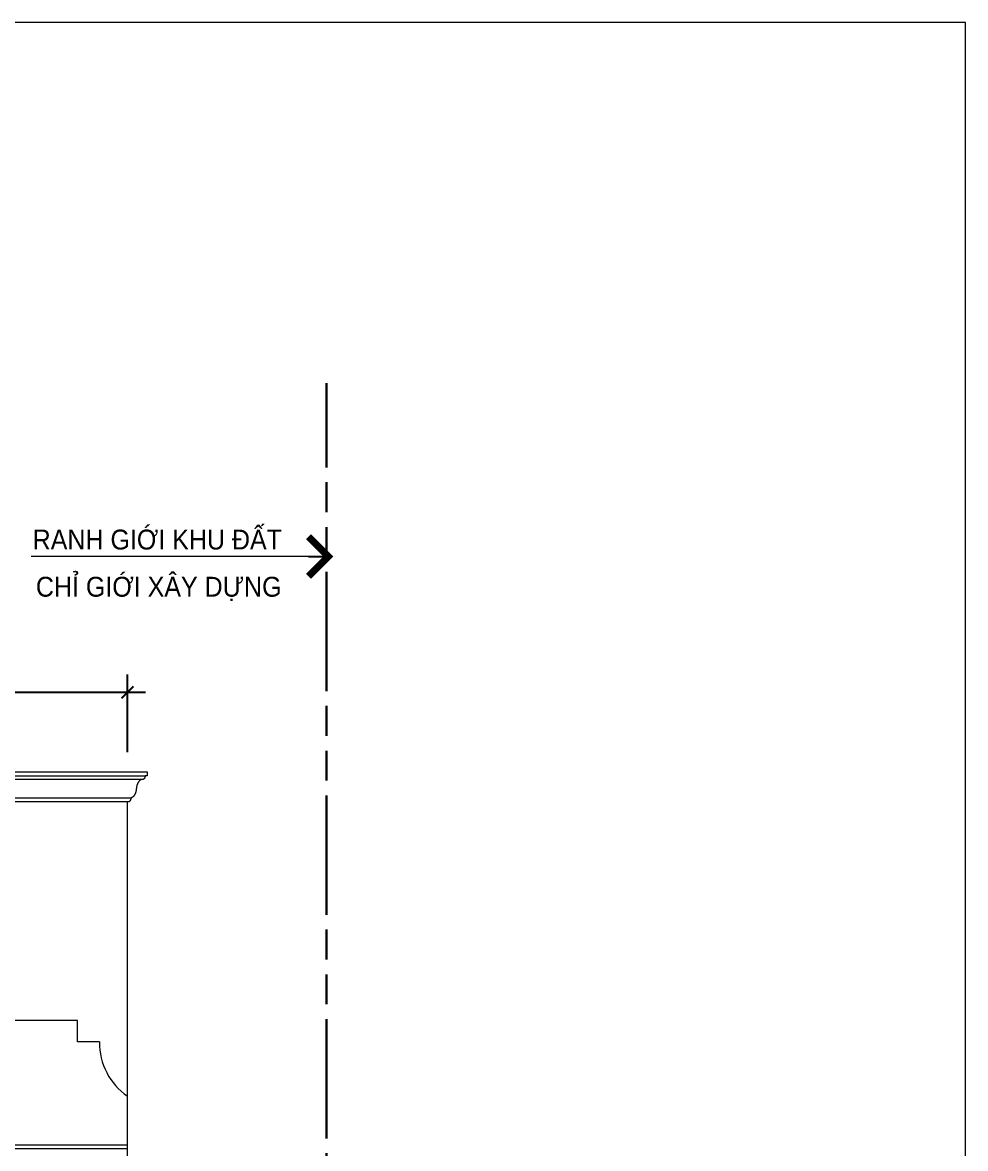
# Model space of a CAD drawing. Header units: millimetres. Extents: x -78046 to 260989, y -99288 to 158505.
# Drawn here: x 251508 to 260989, y -56219 to -44892 of the extents above; entities that cross this region are included whole.
import ezdxf

# ---------------------------------------------------------------- set-up
doc = ezdxf.new("R2010")
doc.units = ezdxf.units.MM
doc.header["$LTSCALE"] = 100
doc.header["$PDMODE"] = 98
doc.linetypes.add('ACAD_ISO09W100', pattern=[45, 24, -3, 6, -3, 6, -3])
doc.layers.get('Defpoints').update_dxf_attribs({"lineweight": 13})
for name, color, linetype, lineweight in [('-HATCH', 8, 'Continuous', 5), ('-LINE1', 7, 'Continuous', 18), ('-TEXT', 7, 'Continuous', 15), ('A72', 9, 'Continuous', 5), ('ranh gioi lo dat', 240, 'ACAD_ISO09W100', 30)]:
    doc.layers.add(name, color=color, linetype=linetype, lineweight=lineweight)
doc.styles.add('AVANH', font='VHAVAN_2.TTF', dxfattribs={"width": 0.8})
doc.styles.add('X-5M-DH-TUM1$0$AVANTH', font='arial.ttf', dxfattribs={"width": 0.9})
doc.styles.add('X-ALL-SECTION$0$ROMANS', font='arial.ttf')
doc.dimstyles.new('C_100A3', dxfattribs={"dimscale": 100, "dimtxt": 2.5, "dimasz": 1.2, "dimexe": 1.8, "dimexo": 0, "dimgap": 0.75, "dimtad": 1, "dimdec": 0, "dimzin": 0, "dimdsep": 46, "dimtxsty": 'AVANH', "dimblk": 'ARCHTICK', "dimcen": 0, "dimdle": 1.8, "dimclrd": 256, "dimclre": 256, "dimclrt": 7, "dimadec": 0, "dimazin": 0, "dimtfac": 0.0001, "dimtdec": 0, "dimtix": 1, "dimtmove": 2, "dimatfit": 3, "dimldrblk": 'ARCHTICK', "dimfxl": 1.8, "dimtolj": 1, "dimtzin": 0, "dimarcsym": 0})
doc.dimstyles.new('X-ALL-SECTION$0$ARROWS', dxfattribs={"dimscale": 100, "dimtxt": 2, "dimasz": 1, "dimexe": 2, "dimexo": 5, "dimgap": 1, "dimtad": 1, "dimdec": 0, "dimzin": 0, "dimdsep": 46, "dimtxsty": 'X-ALL-SECTION$0$ROMANS', "dimblk": 'X-ALL-SECTION$0$ARROWS', "dimcen": 0, "dimclrd": 256, "dimclre": 256, "dimclrt": 256, "dimazin": 0, "dimtfac": 0.5, "dimtdec": 0, "dimtofl": 0, "dimtmove": 2, "dimatfit": 3, "dimldrblk": 'X-ALL-SECTION$0$ARROWS', "dimfxl": 1, "dimtolj": 1, "dimtzin": 0, "dimlwd": -1, "dimlwe": -1, "dimarcsym": 0})

# ---------------------------------------------------------------- blocks, each defined once
blk = doc.blocks.new('X-ALL-SECTION$0$ARROWS')
blk.add_line((-1, 0), (0, 0))
at = {"const_width": 0.35}
blk.add_lwpolyline([(-1, -1), (0, 0), (-1, 1)], dxfattribs=at)
blk = doc.blocks.new('_ARCHTICK')
at = {"const_width": 0.15}
blk.add_lwpolyline([(-0.5, -0.5), (0.5, 0.5)], dxfattribs=at)
blk = doc.blocks.new('*D256')
at = {"layer": 'Defpoints', "lineweight": -2, "transparency": 16777216}
for p, q in [((248863, -52233), (248863, -51450)), ((252563, -52233), (252563, -51450)), ((252743, -51630), (248683, -51630))]:
    blk.add_line(p, q, dxfattribs=at)
at = {"layer": 'Defpoints', "color": 0, "transparency": 16777216}
for p in [(248863, -51630), (248863, -52233), (252563, -52233)]:
    blk.add_point(p, dxfattribs=at)
at = {"layer": 'Defpoints', "lineweight": -2, "transparency": 16777216, "xscale": 120, "yscale": 120, "zscale": 120, "rotation": 180}
blk.add_blockref('_ARCHTICK', (248863, -51630), dxfattribs=at)
at = {"layer": 'Defpoints', "lineweight": -2, "transparency": 16777216, "xscale": 120, "yscale": 120, "zscale": 120}
blk.add_blockref('_ARCHTICK', (252563, -51630), dxfattribs=at)
at = {"layer": 'Defpoints', "color": 7, "transparency": 16777216, "insert": (250713, -51426), "char_height": 250, "attachment_point": 5, "style": 'AVANH'}
blk.add_mtext('\\A1;3700', dxfattribs=at)

msp = doc.modelspace()

# ---------------------------------------------------------------- linework, layer by layer
at = {"layer": '-HATCH'}
for p, q in [((248820.5, -52468.6), (252740.2, -52468.6)), ((252707.1, -52506.1), (248853.6, -52506.1)), ((252596.5, -52693.6), (248964.2, -52693.6)), ((237363.6, -56218.6), (252563.3, -56218.6))]:
    msp.add_line(p, q, dxfattribs=at)
at = {"layer": '-LINE1', "color": 0, "lineweight": 20}
for p, q in [((248798.3, -52431.1), (252762.4, -52431.1)), ((252574.4, -52731.1), (248997.4, -52731.1)), ((252563.3, -53731.1), (252563.3, -52731.1)), ((252563.3, -67081.4), (252563.3, -52731.1)), ((252060.9, -54931.4), (248863.3, -54931.4)), ((252060.9, -54931.5), (248863.3, -54931.5)), ((252060.9, -55147.3), (252060.9, -54931.5)), ((252280.9, -55147.3), (252060.9, -55147.3)), ((252563.3, -55693.5), (252563.3, -55531.1)), ((252563.3, -56181.1), (252563.3, -55693.6)), ((237363.6, -56181.1), (252563.3, -56181.1))]:
    msp.add_line(p, q, dxfattribs=at)
at = {"layer": '-LINE1'}
msp.add_lwpolyline([(221089.3, -73106.9), (260989.3, -73106.9), (260989.3, -44891.9), (221089.3, -44891.9)], close=True, dxfattribs=at)
at = {"layer": '-LINE1', "color": 0, "lineweight": 20}
msp.add_lwpolyline([(252762.4, -52431.1), (252762.4, -52468.6), (252740.2, -52468.6), (252740.2, -52471.1), (252740.1, -52473.5), (252739.8, -52475.9), (252739.5, -52478.3), (252739.1, -52480.7), (252738.6, -52483), (252738, -52485.2), (252737.3, -52487.4), (252736.5, -52489.5), (252735.7, -52491.5), (252734.8, -52493.4), (252733.8, -52495.1), (252732.7, -52496.8), (252731.6, -52498.4), (252730.4, -52499.8), (252729.2, -52501.1), (252727.9, -52502.3), (252726.6, -52503.3), (252725.2, -52504.1), (252723.8, -52504.8), (252722.4, -52505.4), (252721, -52505.8), (252719.6, -52506), (252718.1, -52506.1), (252707.1, -52506.1), (252705.3, -52506.6), (252703.6, -52507.1), (252701.9, -52507.6), (252700.2, -52508.3), (252698.5, -52509.1), (252696.8, -52509.9), (252695.1, -52510.8), (252693.5, -52511.8), (252691.9, -52512.8), (252690.2, -52513.9), (252688.6, -52515.1), (252687, -52516.4), (252685.5, -52517.8), (252684, -52519.2), (252682.4, -52520.7), (252680.9, -52522.3), (252679.5, -52523.9), (252678, -52525.6), (252676.6, -52527.3), (252675.3, -52529.2), (252673.9, -52531.1), (252672.6, -52533), (252671.3, -52535), (252670, -52537.1), (252668.8, -52539.2), (252667.6, -52541.4), (252666.5, -52543.6), (252665.4, -52545.9), (252664.3, -52548.3), (252663.3, -52550.7), (252662.3, -52553.1), (252661.3, -52555.6), (252660.4, -52558.1), (252659.5, -52560.7), (252658.7, -52563.3), (252657.9, -52565.9), (252657.1, -52568.6), (252655.7, -52574.1), (252654.5, -52579.7), (252654, -52582.5), (252653.1, -52588.2), (252652.3, -52594), (252651.2, -52605.7), (252650.5, -52611.5), (252650.1, -52614.4), (252649, -52620.1), (252647.8, -52625.7), (252646.5, -52631.1), (252645.7, -52633.8), (252644.9, -52636.5), (252644.1, -52639.1), (252643.2, -52641.6), (252642.3, -52644.2), (252641.3, -52646.7), (252640.3, -52649.1), (252639.3, -52651.5), (252638.2, -52653.8), (252637.1, -52656.1), (252635.9, -52658.3), (252634.7, -52660.5), (252633.5, -52662.7), (252632.3, -52664.7), (252631, -52666.7), (252629.7, -52668.7), (252628.3, -52670.6), (252626.9, -52672.4), (252625.5, -52674.2), (252624.1, -52675.9), (252622.6, -52677.5), (252621.1, -52679.1), (252619.6, -52680.6), (252618.1, -52682), (252616.5, -52683.3), (252614.9, -52684.6), (252613.3, -52685.8), (252611.7, -52686.9), (252610.1, -52688), (252608.4, -52689), (252606.8, -52689.9), (252605.1, -52690.7), (252603.4, -52691.4), (252601.7, -52692.1), (252600, -52692.7), (252598.2, -52693.2), (252596.5, -52693.6), (252596.4, -52696.1), (252596.3, -52698.5), (252596.1, -52700.9), (252595.7, -52703.3), (252595.3, -52705.7), (252594.8, -52708), (252594.2, -52710.2), (252593.5, -52712.4), (252592.8, -52714.5), (252591.9, -52716.5), (252591, -52718.4), (252590, -52720.1), (252589, -52721.8), (252587.8, -52723.4), (252586.7, -52724.8), (252585.4, -52726.1), (252584.2, -52727.3), (252582.8, -52728.3), (252581.5, -52729.1), (252580.1, -52729.8), (252578.7, -52730.4), (252577.3, -52730.8), (252575.8, -52731), (252574.4, -52731.1), (252568.9, -52731.1)], dxfattribs=at)
msp.add_arc((252939.5, -55153), 658.6, 179.50812, 235.16836, dxfattribs=at)
at = {"layer": 'ranh gioi lo dat', "ltscale": 0.5}
msp.add_line((254563.3, -69617.1), (254563.3, -48518.2), dxfattribs=at)

# ---------------------------------------------------------------- texts
at = {"layer": '-TEXT', "color": 2, "style": 'X-5M-DH-TUM1$0$AVANTH', "width": 0.9}
for s, p in [('RANH GIỚI KHU ĐẤT', (251609.9, -50193)), ('CHỈ GIỚI XÂY DỰNG', (251642.4, -50667.7))]:
    msp.add_text(s, height=200, dxfattribs=at).set_placement(p)

# ---------------------------------------------------------------- dimensions: what is measured, and where the dimension line sits
at = {"layer": 'Defpoints', "color": 2}
dim = msp.add_linear_dim(base=(248863.3, -51630), p1=(252563.3, -52233.3), p2=(248863.3, -52233.3), dimstyle='C_100A3', dxfattribs=at)
dim.commit()
dim.dimension.update_dxf_attribs({"geometry": '*D256', "text_midpoint": (250713.3, -51425.7)})

# ---------------------------------------------------------------- leaders
at = {"layer": 'A72'}
msp.add_leader([(254583, -50263), (251593.6, -50263)], dimstyle='X-ALL-SECTION$0$ARROWS', override={"dimasz": 2, "dimtad": 0}, dxfattribs=at)

doc.saveas('drawing.dxf')
